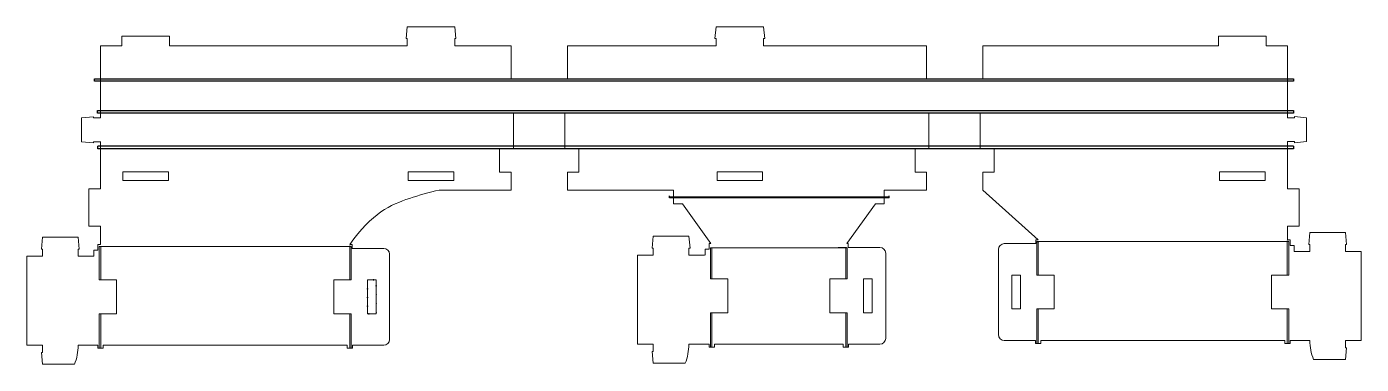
# Model space of a CAD drawing. Header units: inches. Extents: x 6 to 1484, y 9 to 192.
# Drawn here: x 1458.46 to 1465.1, y 157.82 to 159.5 of the extents above.
import ezdxf

# ---------------------------------------------------------------- set-up
doc = ezdxf.new("R2010")
doc.units = ezdxf.units.IN
doc.header["$MEASUREMENT"] = 0
doc.layers.get('0').update_dxf_attribs({"color": 255, "plot": 0})
doc.layers.add('Flexures', color=1, linetype='Continuous')
doc.layers.add('Outlines', color=250, linetype='Continuous', lineweight=5)

# ---------------------------------------------------------------- blocks, each defined once
blk = doc.blocks.new('thin_flexure_edit1')
for p in [(1452.853, 147.7712), (1452.8235, 147.7275), (1452.8672, 147.7416), (1452.8235, 147.6838), (1452.8235, 147.6401), (1452.8306, 147.6034)]:
    blk.add_point(p)
at = {"layer": 'Flexures'}
for p, q in [((1451.4657, 148.7603), (1451.4657, 148.7721)), ((1451.4657, 148.7721), (1457.4308, 148.7721)), ((1457.4308, 148.7603), (1451.4657, 148.7603)), ((1457.4308, 148.7721), (1457.4308, 148.7603)), ((1451.4807, 148.6004), (1451.4807, 148.6141)), ((1451.4807, 148.6141), (1457.4308, 148.6141)), ((1457.4308, 148.6004), (1451.4807, 148.6004)), ((1457.4308, 148.6141), (1457.4308, 148.6004)), ((1451.4826, 148.4242), (1451.4826, 148.436)), ((1457.4308, 148.436), (1451.4826, 148.436)), ((1457.4308, 148.4242), (1451.4826, 148.4242)), ((1457.4308, 148.436), (1457.4308, 148.4242)), ((1454.3273, 148.1795), (1454.3273, 148.1893)), ((1454.3273, 148.1795), (1454.3273, 148.1845)), ((1454.3273, 148.1845), (1455.4192, 148.1845)), ((1455.4192, 148.1795), (1454.3273, 148.1795)), ((1455.4192, 148.1795), (1455.4192, 148.1893)), ((1456.1579, 147.9618), (1456.1642, 147.9618)), ((1457.4044, 147.9618), (1457.3981, 147.9618)), ((1452.7391, 147.9381), (1452.7327, 147.9381)), ((1455.2076, 147.9315), (1455.166, 147.9315))]:
    blk.add_line(p, q, dxfattribs=at)
at = {"layer": 'Flexures', "lineweight": 0}
for p, q in [((1456.1617, 147.9618), (1456.1542, 147.9618)), ((1456.1542, 147.9618), (1456.1542, 147.7948)), ((1456.1617, 147.7948), (1456.1617, 147.9618)), ((1456.1642, 147.9618), (1457.3981, 147.9618)), ((1457.4007, 147.7948), (1457.4007, 147.9618)), ((1457.4044, 147.9618), (1457.4082, 147.9618)), ((1457.4082, 147.9618), (1457.4082, 147.7948)), ((1451.4888, 147.7712), (1451.4888, 147.9381)), ((1451.4888, 147.9381), (1451.4963, 147.9381)), ((1451.7056, 147.9381), (1451.4963, 147.9381)), ((1451.4963, 147.7712), (1451.4963, 147.9381)), ((1451.7056, 147.9381), (1451.8237, 147.9381)), ((1451.9418, 147.9381), (1451.8237, 147.9381)), ((1451.9418, 147.9381), (1452.0599, 147.9381)), ((1452.178, 147.9381), (1452.0599, 147.9381)), ((1452.178, 147.9381), (1452.2961, 147.9381)), ((1452.4143, 147.9381), (1452.2961, 147.9381)), ((1452.4143, 147.9381), (1452.5324, 147.9381)), ((1452.7391, 147.9381), (1452.5324, 147.9381)), ((1452.7353, 147.7712), (1452.7353, 147.9381)), ((1452.7391, 147.9381), (1452.7428, 147.9381)), ((1452.7428, 147.9381), (1452.7428, 147.7712)), ((1454.5377, 147.9315), (1454.5302, 147.9315)), ((1454.5302, 147.9315), (1454.5302, 147.7762)), ((1454.5339, 147.9315), (1455.166, 147.9315)), ((1454.5377, 147.7762), (1454.5377, 147.9315)), ((1455.2038, 147.7762), (1455.2038, 147.9315)), ((1455.2076, 147.9315), (1455.2113, 147.9315)), ((1455.2113, 147.9315), (1455.2113, 147.7762)), ((1451.4888, 147.7712), (1451.4963, 147.7712)), ((1452.7391, 147.7712), (1452.7353, 147.7712)), ((1452.7391, 147.7712), (1452.7428, 147.7712)), ((1454.5339, 147.7762), (1454.5302, 147.7762)), ((1454.5339, 147.7762), (1454.5377, 147.7762)), ((1455.2076, 147.7762), (1455.2038, 147.7762)), ((1455.2076, 147.7762), (1455.2113, 147.7762)), ((1456.1579, 147.7948), (1456.1542, 147.7948)), ((1456.1579, 147.7948), (1456.1617, 147.7948)), ((1457.4044, 147.7948), (1457.4007, 147.7948)), ((1457.4044, 147.7948), (1457.4082, 147.7948)), ((1456.1617, 147.6271), (1456.1542, 147.6271)), ((1456.1542, 147.6271), (1456.1542, 147.4559)), ((1456.1617, 147.4559), (1456.1617, 147.6271)), ((1457.4007, 147.4559), (1457.4007, 147.6271)), ((1457.4007, 147.6271), (1457.4044, 147.6271)), ((1457.4044, 147.6271), (1457.4082, 147.6271)), ((1457.4082, 147.6271), (1457.4082, 147.4559)), ((1451.4926, 147.6034), (1451.4888, 147.6034)), ((1451.4888, 147.6034), (1451.4888, 147.4323)), ((1451.4963, 147.6034), (1451.4926, 147.6034)), ((1451.4963, 147.4323), (1451.4963, 147.6034)), ((1452.7353, 147.4323), (1452.7353, 147.6034)), ((1452.7353, 147.6034), (1452.7391, 147.6034)), ((1452.7391, 147.6034), (1452.7428, 147.6034)), ((1452.7428, 147.6034), (1452.7428, 147.4323)), ((1454.5377, 147.6085), (1454.5302, 147.6085)), ((1454.5302, 147.6085), (1454.5302, 147.4373)), ((1454.5377, 147.4373), (1454.5377, 147.6085)), ((1455.2038, 147.4373), (1455.2038, 147.6085)), ((1455.2038, 147.6085), (1455.2076, 147.6085)), ((1455.2076, 147.6085), (1455.2113, 147.6085)), ((1455.2113, 147.6085), (1455.2113, 147.4373)), ((1451.4888, 147.4323), (1451.4963, 147.4323)), ((1452.7428, 147.4323), (1452.7353, 147.4323)), ((1454.5302, 147.4373), (1454.5339, 147.4373)), ((1454.5339, 147.4373), (1454.5377, 147.4373)), ((1455.2113, 147.4373), (1455.2038, 147.4373)), ((1456.1542, 147.4559), (1456.1579, 147.4559)), ((1456.1579, 147.4559), (1456.1617, 147.4559)), ((1457.4082, 147.4559), (1457.4007, 147.4559))]:
    blk.add_line(p, q, dxfattribs=at)
at = {"layer": 'Outlines'}
for p, q in [((1453.0159, 148.9719), (1453.0219, 149.031)), ((1453.2581, 149.031), (1453.0219, 149.031)), ((1453.264, 148.9719), (1453.2581, 149.031)), ((1454.5523, 148.9719), (1454.5583, 149.031)), ((1454.7945, 149.031), (1454.5583, 149.031)), ((1454.8004, 148.9719), (1454.7945, 149.031)), ((1451.602, 148.9365), (1451.602, 148.9838)), ((1451.602, 148.9838), (1451.8383, 148.9838)), ((1451.8383, 148.9365), (1451.8383, 148.9838)), ((1453.0219, 148.9719), (1453.0159, 148.9719)), ((1453.0219, 148.9365), (1453.0219, 148.9719)), ((1453.2581, 148.9365), (1453.2581, 148.9719)), ((1453.2581, 148.9719), (1453.264, 148.9719)), ((1454.5583, 148.9719), (1454.5523, 148.9719)), ((1454.5583, 148.9365), (1454.5583, 148.9719)), ((1454.7945, 148.9365), (1454.7945, 148.9719)), ((1454.7945, 148.9719), (1454.8004, 148.9719)), ((1457.0587, 148.9365), (1457.0587, 148.9838)), ((1457.0587, 148.9838), (1457.2949, 148.9838)), ((1457.2949, 148.9365), (1457.2949, 148.9838)), ((1451.4957, 148.9365), (1451.4957, 148.7662)), ((1451.602, 148.9365), (1451.4957, 148.9365)), ((1457.2949, 148.9365), (1457.4012, 148.9365)), ((1457.4012, 148.9365), (1457.4012, 148.7721)), ((1451.4957, 148.6073), (1451.4957, 148.7662)), ((1457.4012, 148.7662), (1457.4012, 148.7721)), ((1457.4012, 148.6073), (1457.4012, 148.7662)), ((1451.4603, 148.5831), (1451.4013, 148.5772)), ((1451.4013, 148.459), (1451.4013, 148.5772)), ((1451.4603, 148.5772), (1451.4603, 148.5831)), ((1451.4957, 148.5772), (1451.4603, 148.5772)), ((1451.4957, 148.5777), (1451.4957, 148.6073)), ((1457.4012, 148.5777), (1457.4012, 148.6073)), ((1457.4012, 148.5777), (1457.4367, 148.5777)), ((1457.4367, 148.5777), (1457.4367, 148.5836)), ((1457.4367, 148.5836), (1457.4957, 148.5777)), ((1457.4957, 148.5777), (1457.4957, 148.4596)), ((1451.4603, 148.4531), (1451.4013, 148.459)), ((1451.4957, 148.459), (1451.4603, 148.459)), ((1451.4603, 148.459), (1451.4603, 148.4531)), ((1451.4957, 148.4301), (1451.4957, 148.4596)), ((1451.4957, 148.2249), (1451.4957, 148.4301)), ((1453.4814, 148.3077), (1453.4814, 148.4258)), ((1453.8751, 148.4258), (1453.8751, 148.3077)), ((1455.5484, 148.3077), (1455.5484, 148.4258)), ((1455.9421, 148.4258), (1455.9421, 148.3077)), ((1457.4012, 148.4301), (1457.4012, 148.4596)), ((1457.4012, 148.4596), (1457.4367, 148.4596)), ((1457.4012, 148.2249), (1457.4012, 148.4301)), ((1457.4367, 148.4596), (1457.4367, 148.4537)), ((1457.4367, 148.4537), (1457.4957, 148.4596)), ((1453.0267, 148.2661), (1453.0267, 148.3086)), ((1453.2532, 148.3086), (1453.2532, 148.2661)), ((1451.4367, 148.0389), (1451.4367, 148.2249)), ((1451.4367, 148.2249), (1451.4957, 148.2249)), ((1457.4603, 148.2249), (1457.4012, 148.2249)), ((1457.4603, 148.0389), (1457.4603, 148.2249)), ((1454.3906, 148.1502), (1454.3461, 148.1502)), ((1455.3509, 148.1502), (1455.3954, 148.1502)), ((1451.4957, 148.0389), (1451.4367, 148.0389)), ((1451.4957, 147.947), (1451.4957, 148.0389)), ((1457.4012, 148.0389), (1457.4603, 148.0389)), ((1457.4012, 147.9706), (1457.4012, 148.0389)), ((1451.201, 147.9245), (1451.2069, 147.9835)), ((1451.384, 147.9835), (1451.2069, 147.9835)), ((1451.3899, 147.9245), (1451.384, 147.9835)), ((1454.2397, 147.9295), (1454.2456, 147.9885)), ((1454.4228, 147.9885), (1454.2456, 147.9885)), ((1454.4287, 147.9295), (1454.4228, 147.9885)), ((1456.1491, 147.952), (1456.1491, 147.9706)), ((1456.1491, 147.9706), (1456.1611, 147.9706)), ((1457.4145, 147.9706), (1457.4012, 147.9706)), ((1457.4145, 147.9423), (1457.4145, 147.9706)), ((1457.507, 147.9481), (1457.513, 148.0071)), ((1457.513, 148.0071), (1457.6901, 148.0071)), ((1457.696, 147.9481), (1457.6901, 148.0071)), ((1451.2069, 147.9245), (1451.201, 147.9245)), ((1451.2069, 147.9245), (1451.2069, 147.889)), ((1451.384, 147.9245), (1451.384, 147.889)), ((1451.384, 147.9245), (1451.3899, 147.9245)), ((1451.4825, 147.9187), (1451.4628, 147.9187)), ((1451.4628, 147.9187), (1451.4628, 147.889)), ((1451.4825, 147.9187), (1451.4825, 147.947)), ((1451.4825, 147.947), (1451.4957, 147.947)), ((1452.7479, 147.947), (1452.7359, 147.947)), ((1452.7479, 147.9284), (1452.7479, 147.947)), ((1452.9044, 147.9284), (1452.7479, 147.9284)), ((1452.9339, 147.4757), (1452.9339, 147.8989)), ((1454.2456, 147.894), (1454.1669, 147.894)), ((1454.1669, 147.4512), (1454.1669, 147.894)), ((1454.2456, 147.9295), (1454.2397, 147.9295)), ((1454.2456, 147.9295), (1454.2456, 147.894)), ((1454.4228, 147.9295), (1454.4228, 147.894)), ((1454.4228, 147.9295), (1454.4287, 147.9295)), ((1454.5015, 147.894), (1454.4228, 147.894)), ((1454.5238, 147.9237), (1454.5041, 147.9237)), ((1454.5041, 147.9237), (1454.5041, 147.894)), ((1454.5238, 147.9334), (1454.5238, 147.952)), ((1454.5238, 147.952), (1454.5319, 147.952)), ((1454.5238, 147.9237), (1454.5238, 147.952)), ((1455.2164, 147.952), (1455.2096, 147.952)), ((1455.2164, 147.9334), (1455.2164, 147.952)), ((1455.3729, 147.9334), (1455.2164, 147.9334)), ((1455.4024, 147.4808), (1455.4024, 147.9039)), ((1455.963, 147.4994), (1455.963, 147.9225)), ((1455.9926, 147.952), (1456.1491, 147.952)), ((1457.4145, 147.9423), (1457.4342, 147.9423)), ((1457.4342, 147.9423), (1457.4342, 147.9126)), ((1457.4342, 147.9126), (1457.513, 147.9126)), ((1457.513, 147.9481), (1457.507, 147.9481)), ((1457.513, 147.9481), (1457.513, 147.9126)), ((1457.6901, 147.9481), (1457.6901, 147.9126)), ((1457.6901, 147.9481), (1457.696, 147.9481)), ((1457.6901, 147.9126), (1457.7689, 147.9126)), ((1457.7689, 147.4698), (1457.7689, 147.9126)), ((1451.2069, 147.889), (1451.1281, 147.889)), ((1451.1281, 147.4462), (1451.1281, 147.889)), ((1451.4628, 147.889), (1451.384, 147.889)), ((1451.5713, 147.7712), (1451.4963, 147.7712)), ((1451.5753, 147.7712), (1451.5713, 147.7712)), ((1451.5753, 147.6034), (1451.5753, 147.7712)), ((1452.6564, 147.6034), (1452.6564, 147.7712)), ((1452.6564, 147.7712), (1452.6603, 147.7712)), ((1452.6603, 147.7712), (1452.7353, 147.7712)), ((1452.8666, 147.7712), (1452.8241, 147.7712)), ((1454.6127, 147.7762), (1454.5339, 147.7762)), ((1454.6166, 147.7762), (1454.6127, 147.7762)), ((1454.6166, 147.6085), (1454.6166, 147.7762)), ((1455.1249, 147.7761), (1455.1288, 147.7762)), ((1455.1249, 147.6085), (1455.1249, 147.7761)), ((1455.1288, 147.7762), (1455.2038, 147.7762)), ((1455.3351, 147.7762), (1455.2926, 147.7762)), ((1456.2367, 147.7948), (1456.1617, 147.7948)), ((1456.2406, 147.7948), (1456.2367, 147.7948)), ((1456.2406, 147.6271), (1456.2406, 147.7948)), ((1457.3217, 147.6271), (1457.3217, 147.7948)), ((1457.3217, 147.7948), (1457.3257, 147.7948)), ((1457.3257, 147.7948), (1457.4007, 147.7948)), ((1456.0304, 147.6271), (1456.0729, 147.6271)), ((1456.1617, 147.6271), (1456.2367, 147.6271)), ((1456.2367, 147.6271), (1456.2406, 147.6271)), ((1457.3257, 147.6271), (1457.3217, 147.6271)), ((1457.4007, 147.6271), (1457.3257, 147.6271)), ((1451.4963, 147.6034), (1451.5713, 147.6034)), ((1451.5713, 147.6034), (1451.5753, 147.6034)), ((1452.6603, 147.6034), (1452.6564, 147.6034)), ((1452.7353, 147.6034), (1452.6603, 147.6034)), ((1452.8241, 147.6034), (1452.8666, 147.6034)), ((1454.5339, 147.6085), (1454.6127, 147.6085)), ((1454.6127, 147.6085), (1454.6166, 147.6085)), ((1455.1288, 147.6085), (1455.1249, 147.6085)), ((1455.2038, 147.6085), (1455.1288, 147.6085)), ((1455.2926, 147.6085), (1455.3351, 147.6085)), ((1451.2069, 147.4462), (1451.1281, 147.4462)), ((1451.2069, 147.4108), (1451.2069, 147.4462)), ((1451.4825, 147.4462), (1451.384, 147.4462)), ((1451.4825, 147.4462), (1451.4825, 147.4323)), ((1451.4963, 147.4323), (1451.509, 147.4323)), ((1451.509, 147.4323), (1451.509, 147.4462)), ((1452.7226, 147.4323), (1452.7226, 147.4462)), ((1452.7492, 147.4323), (1452.7428, 147.4323)), ((1452.7492, 147.4462), (1452.9044, 147.4462)), ((1452.7492, 147.4462), (1452.7492, 147.4323)), ((1454.2456, 147.4512), (1454.1669, 147.4512)), ((1454.2456, 147.4158), (1454.2456, 147.4512)), ((1454.5238, 147.4512), (1454.4228, 147.4512)), ((1454.5238, 147.4373), (1454.5238, 147.4512)), ((1454.5504, 147.4373), (1454.5238, 147.4373)), ((1454.5504, 147.4512), (1454.5504, 147.4373)), ((1455.1911, 147.4373), (1455.1911, 147.4512)), ((1455.2177, 147.4373), (1455.2113, 147.4373)), ((1455.2177, 147.4512), (1455.3729, 147.4512)), ((1455.2177, 147.4512), (1455.2177, 147.4373)), ((1456.1478, 147.4698), (1455.9926, 147.4698)), ((1456.1478, 147.4698), (1456.1478, 147.4559)), ((1456.1617, 147.4559), (1456.1744, 147.4559)), ((1456.1744, 147.4559), (1456.1744, 147.4698)), ((1457.388, 147.4559), (1457.388, 147.4698)), ((1457.4145, 147.4559), (1457.4082, 147.4559)), ((1457.4145, 147.4698), (1457.4145, 147.4559)), ((1457.4145, 147.4698), (1457.513, 147.4698)), ((1457.6901, 147.4698), (1457.7689, 147.4698)), ((1457.6901, 147.4344), (1457.6901, 147.4698)), ((1457.6901, 147.4344), (1457.696, 147.4344)), ((1457.696, 147.4344), (1457.6901, 147.3753)), ((1451.2069, 147.4108), (1451.201, 147.4108)), ((1451.201, 147.4108), (1451.2069, 147.3517)), ((1454.2456, 147.4158), (1454.2397, 147.4158)), ((1454.2397, 147.4158), (1454.2456, 147.3567))]:
    blk.add_line(p, q, dxfattribs=at)
at = {"layer": 'Outlines', "lineweight": 0}
for p, q in [((1453.2581, 148.9365), (1453.5383, 148.9365)), ((1453.5383, 148.7721), (1453.5383, 148.9365)), ((1453.8183, 148.7721), (1453.8183, 148.9365)), ((1454.5583, 148.9365), (1453.8183, 148.9365)), ((1454.7951, 148.9365), (1455.6052, 148.9365)), ((1455.6052, 148.7721), (1455.6052, 148.9365)), ((1455.8852, 148.7721), (1455.8852, 148.9365)), ((1455.8852, 148.9365), (1457.0587, 148.9365)), ((1453.5383, 148.7721), (1453.8183, 148.7721)), ((1455.6052, 148.7721), (1455.8852, 148.7721)), ((1453.5508, 148.6004), (1453.5508, 148.4258)), ((1453.5508, 148.6004), (1453.8058, 148.6004)), ((1453.8058, 148.6004), (1453.8058, 148.4258)), ((1455.6177, 148.6004), (1455.6177, 148.4258)), ((1455.6177, 148.6004), (1455.8727, 148.6004)), ((1455.8727, 148.6004), (1455.8727, 148.4258)), ((1453.4814, 148.4258), (1453.5508, 148.4258)), ((1453.8058, 148.4258), (1453.8751, 148.4258)), ((1455.5484, 148.4258), (1455.6177, 148.4258)), ((1455.8727, 148.4258), (1455.9421, 148.4258)), ((1453.5383, 148.3077), (1453.4814, 148.3077)), ((1453.5383, 148.2184), (1453.5383, 148.3077)), ((1453.8183, 148.2184), (1453.8183, 148.3077)), ((1453.8183, 148.3077), (1453.8751, 148.3077)), ((1455.6052, 148.3077), (1455.5484, 148.3077)), ((1455.6052, 148.2184), (1455.6052, 148.3077)), ((1455.8852, 148.2184), (1455.8852, 148.3077)), ((1455.8852, 148.3077), (1455.9421, 148.3077)), ((1453.1806, 148.2184), (1453.5383, 148.2184)), ((1453.8183, 148.2184), (1454.3461, 148.2184)), ((1455.3954, 148.2184), (1455.6052, 148.2184)), ((1455.8852, 148.2184), (1456.1611, 147.9706)), ((1454.5319, 147.952), (1454.3906, 148.1502)), ((1455.2096, 147.952), (1455.3509, 148.1502)), ((1451.4825, 147.4323), (1451.4888, 147.4323)), ((1451.509, 147.4462), (1452.7226, 147.4462)), ((1452.7226, 147.4323), (1452.7353, 147.4323)), ((1454.5504, 147.4512), (1455.1911, 147.4512)), ((1455.1911, 147.4373), (1455.2038, 147.4373)), ((1456.1478, 147.4559), (1456.1542, 147.4559)), ((1456.1744, 147.4698), (1457.388, 147.4698)), ((1457.388, 147.4559), (1457.4007, 147.4559)), ((1457.531, 147.3753), (1457.6901, 147.3753)), ((1451.3659, 147.3517), (1451.2069, 147.3517)), ((1454.2456, 147.3567), (1454.4047, 147.3567))]:
    blk.add_line(p, q, dxfattribs=at)
at = {"layer": 'Outlines', "linetype": 'Continuous', "lineweight": 0}
for p, q in [((1454.3461, 148.1502), (1454.3461, 148.2184)), ((1455.3954, 148.1502), (1455.3954, 148.2184))]:
    blk.add_line(p, q, dxfattribs=at)
at = {"layer": 'Outlines', "color": 18, "true_color": 0x000000}
blk.add_line((1456.0729, 147.7948), (1456.0304, 147.7948), dxfattribs=at)
at = {"layer": 'Outlines'}
for points in [[(1451.8382, 148.9365), (1453.0219, 148.9365)], [(1454.7945, 148.9365), (1454.7951, 148.9365)], [(1454.7951, 148.9365), (1454.7945, 148.9365)]]:
    blk.add_lwpolyline(points, dxfattribs=at)
for points in [[(1451.6069, 148.3092), (1451.8334, 148.3092), (1451.8334, 148.2655), (1451.6069, 148.2655)], [(1453.0267, 148.3092), (1453.2532, 148.3092), (1453.2532, 148.2655), (1453.0267, 148.2655)], [(1454.5631, 148.3092), (1454.7896, 148.3092), (1454.7896, 148.2655), (1454.5631, 148.2655)], [(1457.0635, 148.3092), (1457.2901, 148.3092), (1457.2901, 148.2655), (1457.0635, 148.2655)], [(1452.8235, 147.7712), (1452.8672, 147.7712), (1452.8672, 147.6034), (1452.8235, 147.6034)], [(1455.292, 147.7762), (1455.3357, 147.7762), (1455.3357, 147.6085), (1455.292, 147.6085)], [(1456.0298, 147.7948), (1456.0735, 147.7948), (1456.0735, 147.6271), (1456.0298, 147.6271)]]:
    blk.add_lwpolyline(points, close=True, dxfattribs=at)
for centre, radius, start, end in [((1452.9044, 147.8989), 0.0295, 0, 90), ((1455.3729, 147.9039), 0.0295, 0, 90), ((1455.9926, 147.9225), 0.0295, 90, 180), ((1455.9926, 147.4994), 0.0295, 180, 270), ((1451.1281, 147.4462), 0.2559, 338.33182, 0), ((1452.9044, 147.4757), 0.0295, 270, 0), ((1454.1669, 147.4512), 0.2559, 338.33182, 0), ((1455.3729, 147.4808), 0.0295, 270, 0), ((1457.7689, 147.4698), 0.2559, 180, 201.66818)]:
    blk.add_arc(centre, radius, start, end, dxfattribs=at)
blk.add_open_spline([(1452.7359, 147.947), (1452.8457, 148.1052), (1452.9852, 148.1655), (1453.1308, 148.2071), (1453.1806, 148.2184)], degree=3, knots=[0.066785, 0.066785, 0.066785, 0.066785, 5.273191, 7.943648, 7.943648, 7.943648, 7.943648], dxfattribs=at)
for p in [(1452.8672, 147.6979), (1452.8672, 147.6542), (1452.8672, 147.6105)]:
    blk.add_point(p, dxfattribs=at)

msp = doc.modelspace()

# ---------------------------------------------------------------- block references
at = {"lineweight": 0}
msp.add_blockref('thin_flexure_edit1', (7.33103, 10.46981), dxfattribs=at)

doc.saveas('drawing.dxf')
